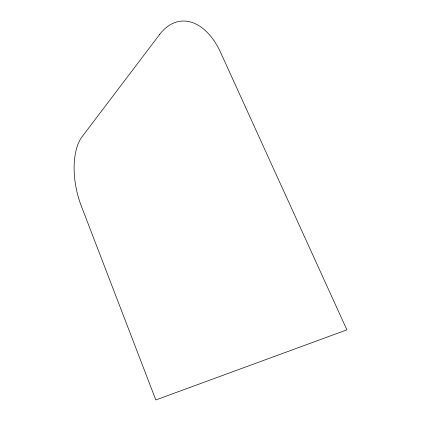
<?xml version="1.0" encoding="UTF-8"?>
<svg xmlns="http://www.w3.org/2000/svg" width="421" height="421" viewBox="0 0 421 421"><rect width="100%" height="100%" fill="white"/><g stroke="black" fill="none" stroke-linecap="round" stroke-linejoin="round"><path stroke-width="0.63" d="M159.601 34.501L82.074 136.751A54.256 26.655 78.5 0 0 81.153 205.595L155.817 399.95L346.893 329.848L220.683 52.62A69.512 41.737 84.3 0 0 159.601 34.501"/></g></svg>
